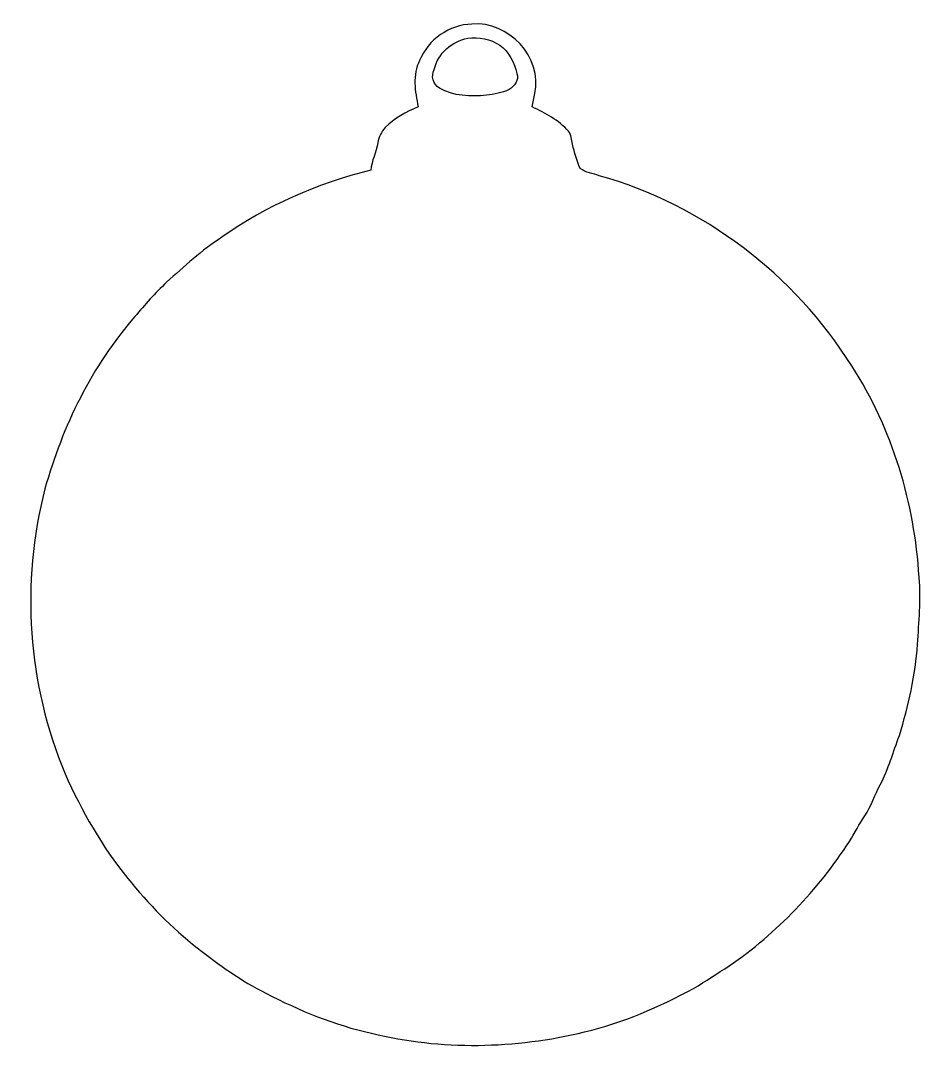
# Model space of a CAD drawing. Header units: centimetres. Extents: x -7.6 to 9, y -9 to 10.
import ezdxf

# ---------------------------------------------------------------- set-up
doc = ezdxf.new("R2010")
doc.units = ezdxf.units.CM
doc.header["$MEASUREMENT"] = 0
doc.layers.add('Camada 1', color=7, linetype='Continuous')

msp = doc.modelspace()

# ---------------------------------------------------------------- linework, layer by layer
at = {"layer": 'Camada 1', "color": 252}
for points, knots in [([(-0.24028, 9.24366), (-0.07991, 9.62604), (0.30561, 9.90465), (0.72384, 9.9124), (0.72384, 9.9124), (1.393, 9.97676), (2.03386, 9.29837), (1.8802, 8.63278), (1.8802, 8.63278), (1.86658, 8.55018), (1.84939, 8.46842), (1.83345, 8.38645), (1.83345, 8.38645), (2.07852, 8.27597), (2.3194, 8.1418), (2.50387, 7.94244), (2.50387, 7.94244), (2.55796, 7.87535), (2.55188, 7.77934), (2.57914, 7.70114), (2.57914, 7.70114), (2.60953, 7.54748), (2.65524, 7.39612), (2.71812, 7.25314), (2.71812, 7.25314), (2.82001, 7.1783), (2.95271, 7.163), (3.06927, 7.1217), (3.06927, 7.1217), (4.98158, 6.58356), (6.66833, 5.30351), (7.71925, 3.62033), (7.71925, 3.62033), (8.46849, 2.4623), (8.88001, 1.0986), (8.95799, -0.27473), (8.95799, -0.27473), (9.00201, -0.68332), (8.95296, -1.09358), (8.93095, -1.50216), (8.93095, -1.50216), (8.89258, -2.07301), (8.76638, -2.63484), (8.59553, -3.17968), (8.59553, -3.17968), (8.48463, -3.4845), (8.39302, -3.79791), (8.24438, -4.08742), (8.24438, -4.08742), (8.14439, -4.27567), (8.07458, -4.47902), (7.95928, -4.65931), (7.95928, -4.65931), (7.85655, -4.81172), (7.77396, -4.97607), (7.67606, -5.13141), (7.67606, -5.13141), (7.09326, -6.02719), (6.34423, -6.81837), (5.46081, -7.42171), (5.46081, -7.42171), (5.24405, -7.56132), (5.03064, -7.70702), (4.80759, -7.83658), (4.80759, -7.83658), (4.17154, -8.17934), (3.5028, -8.4678), (2.79841, -8.63781), (2.79841, -8.63781), (1.5169, -8.94745), (0.15928, -8.97785), (-1.12475, -8.66276), (-1.12475, -8.66276), (-1.80418, -8.51057), (-2.45364, -8.246), (-3.06976, -7.92505), (-3.06976, -7.92505), (-3.52342, -7.70011), (-3.93536, -7.40179), (-4.33367, -7.09152), (-4.33367, -7.09152), (-4.8085, -6.71753), (-5.23344, -6.28254), (-5.61414, -5.81378), (-5.61414, -5.81378), (-6.09002, -5.23288), (-6.45793, -4.57189), (-6.7684, -3.89036), (-6.7684, -3.89036), (-7.45811, -2.24323), (-7.5883, -0.36928), (-7.13884, 1.35834), (-7.13884, 1.35834), (-6.81851, 2.51491), (-6.27408, 3.61929), (-5.48332, 4.52785), (-5.48332, 4.52785), (-5.29968, 4.7484), (-5.10765, 4.96223), (-4.89969, 5.16033), (-4.89969, 5.16033), (-4.57371, 5.45173), (-4.25149, 5.75068), (-3.88358, 5.98966), (-3.88358, 5.98966), (-3.0574, 6.56973), (-2.11968, 6.98355), (-1.13963, 7.22212), (-1.13963, 7.22212), (-1.11971, 7.39654), (-1.04257, 7.55628), (-1.00987, 7.72776), (-1.00987, 7.72776), (-0.99456, 7.83384), (-0.94509, 7.93091), (-0.87234, 8.00889), (-0.87234, 8.00889), (-0.70191, 8.18037), (-0.48744, 8.29966), (-0.26502, 8.38981), (-0.26502, 8.38981), (-0.32477, 8.66925), (-0.37299, 8.97762), (-0.24028, 9.24366), (-0.24028, 9.24366), (-0.24028, 9.24366), (-0.24028, 9.24366), (-0.24028, 9.24366)], [0, 0, 0, 0, 0.03030303, 0.03030303, 0.03030303, 0.03030303, 0.06060606, 0.06060606, 0.06060606, 0.06060606, 0.09090909, 0.09090909, 0.09090909, 0.09090909, 0.12121212, 0.12121212, 0.12121212, 0.12121212, 0.15151515, 0.15151515, 0.15151515, 0.15151515, 0.18181818, 0.18181818, 0.18181818, 0.18181818, 0.21212121, 0.21212121, 0.21212121, 0.21212121, 0.24242424, 0.24242424, 0.24242424, 0.24242424, 0.27272727, 0.27272727, 0.27272727, 0.27272727, 0.3030303, 0.3030303, 0.3030303, 0.3030303, 0.33333333, 0.33333333, 0.33333333, 0.33333333, 0.36363636, 0.36363636, 0.36363636, 0.36363636, 0.39393939, 0.39393939, 0.39393939, 0.39393939, 0.42424242, 0.42424242, 0.42424242, 0.42424242, 0.45454545, 0.45454545, 0.45454545, 0.45454545, 0.48484848, 0.48484848, 0.48484848, 0.48484848, 0.51515152, 0.51515152, 0.51515152, 0.51515152, 0.54545455, 0.54545455, 0.54545455, 0.54545455, 0.57575758, 0.57575758, 0.57575758, 0.57575758, 0.60606061, 0.60606061, 0.60606061, 0.60606061, 0.63636364, 0.63636364, 0.63636364, 0.63636364, 0.66666667, 0.66666667, 0.66666667, 0.66666667, 0.6969697, 0.6969697, 0.6969697, 0.6969697, 0.72727273, 0.72727273, 0.72727273, 0.72727273, 0.75757576, 0.75757576, 0.75757576, 0.75757576, 0.78787879, 0.78787879, 0.78787879, 0.78787879, 0.81818182, 0.81818182, 0.81818182, 0.81818182, 0.84848485, 0.84848485, 0.84848485, 0.84848485, 0.87878788, 0.87878788, 0.87878788, 0.87878788, 0.90909091, 0.90909091, 0.90909091, 0.90909091, 0.93939394, 0.93939394, 0.93939394, 0.93939394, 1, 1, 1, 1]), ([(0.64858, 9.65162), (0.35572, 9.60004), (0.09262, 9.37322), (0.03036, 9.07616), (0.03036, 9.07616), (-0.03505, 8.95498), (0.00688, 8.80279), (0.12448, 8.73256), (0.12448, 8.73256), (0.3836, 8.57953), (0.70246, 8.58057), (0.99301, 8.60154), (0.99301, 8.60154), (1.13263, 8.62376), (1.27938, 8.642), (1.40747, 8.70636), (1.40747, 8.70636), (1.506, 8.7661), (1.59803, 8.88098), (1.54918, 9.0032), (1.54918, 9.0032), (1.50663, 9.20425), (1.40852, 9.40319), (1.23557, 9.5231), (1.23557, 9.5231), (1.06471, 9.63526), (0.8513, 9.68725), (0.64858, 9.65162), (0.64858, 9.65162), (0.64858, 9.65162), (0.64858, 9.65162), (0.64858, 9.65162)], [0, 0, 0, 0, 0.11111111, 0.11111111, 0.11111111, 0.11111111, 0.22222222, 0.22222222, 0.22222222, 0.22222222, 0.33333333, 0.33333333, 0.33333333, 0.33333333, 0.44444444, 0.44444444, 0.44444444, 0.44444444, 0.55555556, 0.55555556, 0.55555556, 0.55555556, 0.66666667, 0.66666667, 0.66666667, 0.66666667, 0.77777778, 0.77777778, 0.77777778, 0.77777778, 1, 1, 1, 1])]:
    msp.add_open_spline(points, degree=3, knots=knots, dxfattribs=at)

doc.saveas('drawing.dxf')
